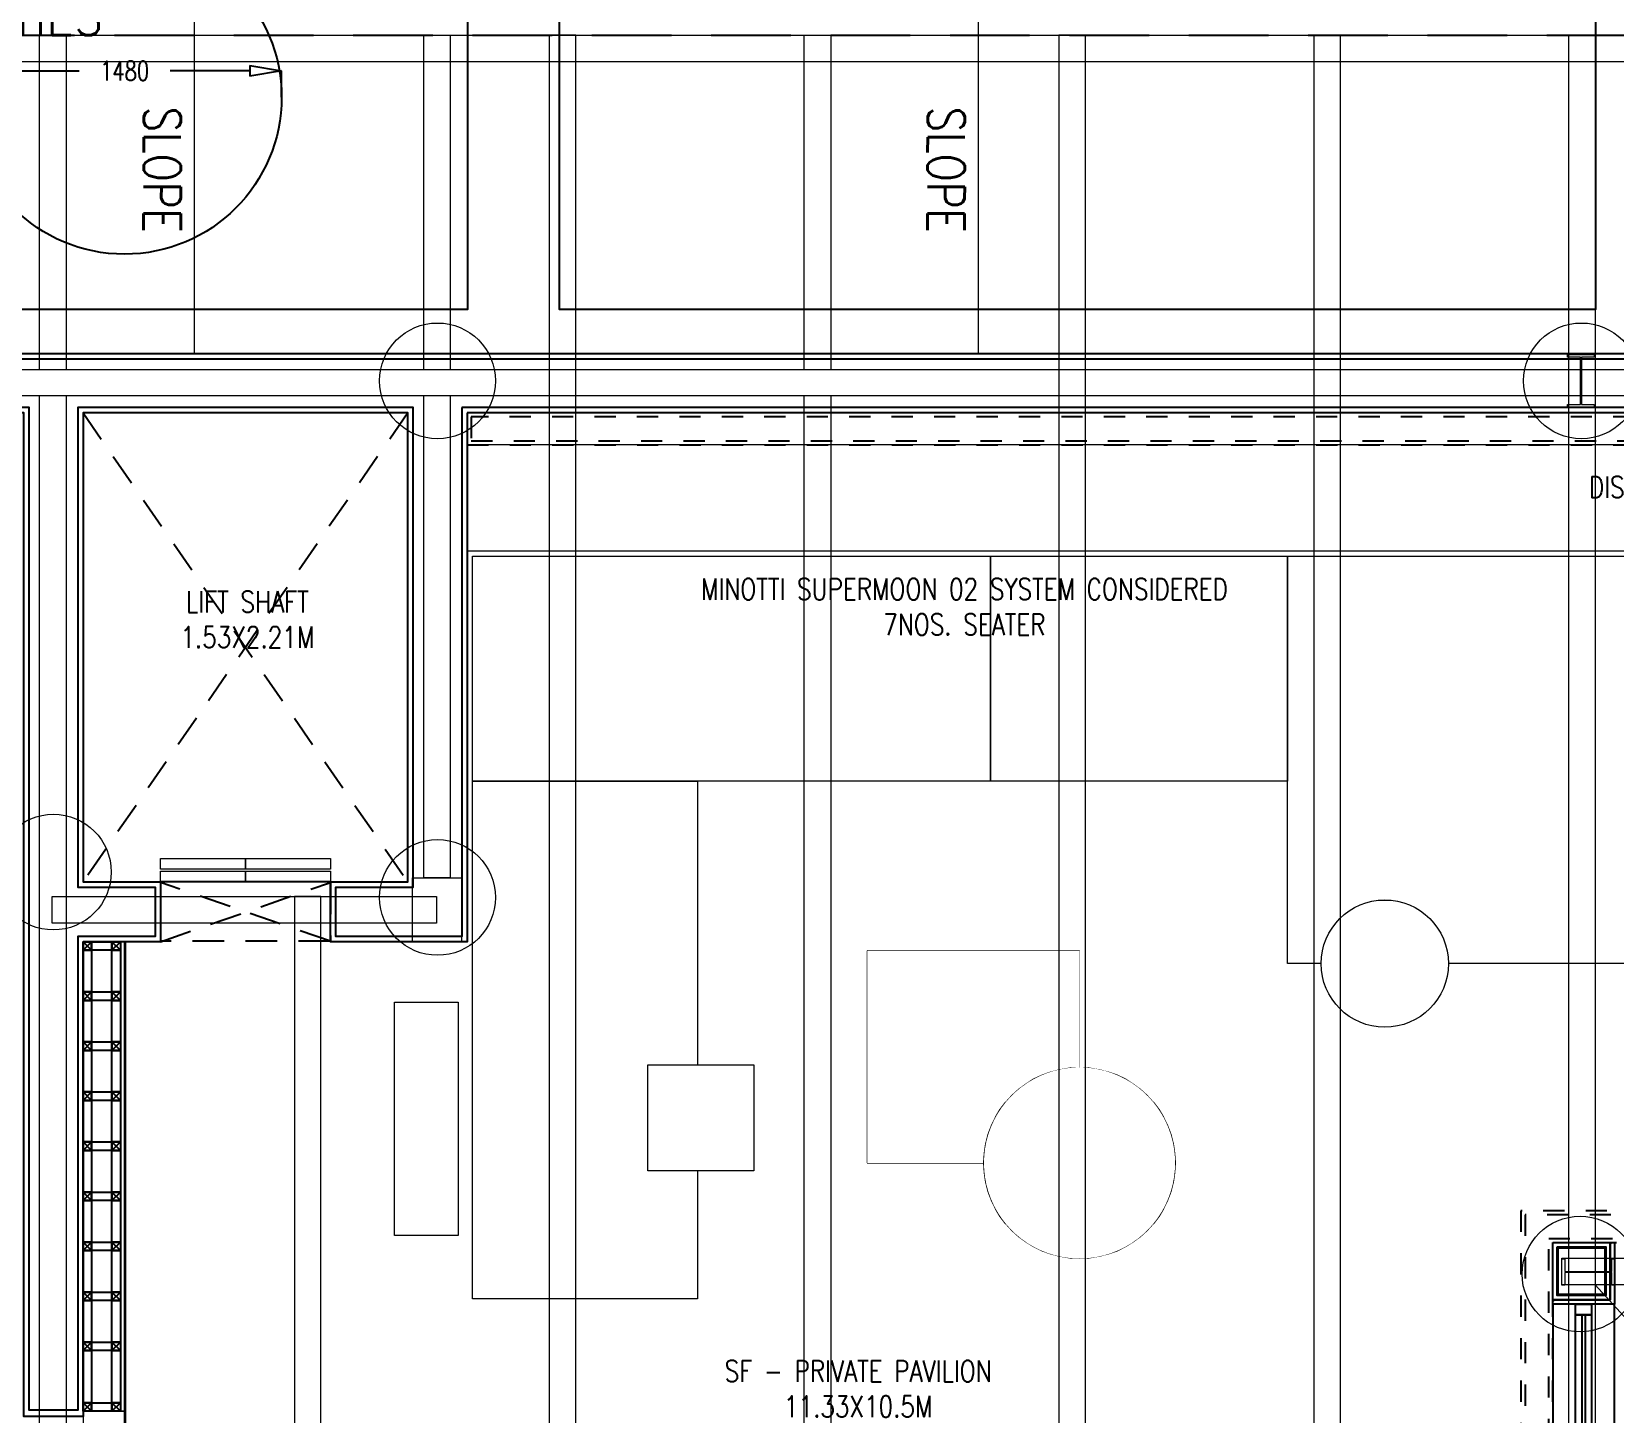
# Model space of a CAD drawing. Header units: metres. Extents: x 42 to 199, y -121 to 268.
# Drawn here: x 96.9 to 104.36, y 136.87 to 143.38 of the extents above; entities that cross this region are included whole.
import ezdxf

# ---------------------------------------------------------------- set-up
doc = ezdxf.new("R2010")
doc.units = ezdxf.units.M
doc.header["$LTSCALE"] = 0.3
for name, pattern in [('CENTER', [2, 1.25, -0.25, 0.25, -0.25]), ('CONTINOUS', [0]), ('HIDDEN', [0.375, 0.25, -0.125])]:
    doc.linetypes.add(name, pattern=pattern)
doc.layers.get('0').update_dxf_attribs({"color": 8})
for name, color, linetype in [('A-Cols', 8, 'Continuous'), ('A-DWV', 8, 'Continuous'), ('A-ELEVATION 3', 8, 'Continuous'), ('A-ELEVATION 5', 8, 'Continuous'), ('A-Glass', 8, 'Continuous'), ('A-Hidden-Above', 8, 'HIDDEN'), ('A-Pelmet', 8, 'CENTER'), ('A-TEXT ARCHITECURAL', 8, 'Continuous'), ('A-Wall-Full', 8, 'Continuous'), ('A-Wall-Plst', 8, 'Continuous')]:
    doc.layers.add(name, color=color, linetype=linetype)
for name, color, linetype, lineweight in [('A-Furniture', 8, 'Continuous', 0), ('AGI- TEXT', 7, 'Continuous', 0), ('AGI-EX RAIN WATER', 4, 'Continuous', 0), ('AURA_BEAM', 4, 'Continuous', 25), ('DA HOUSE ARCH LAYOUT', 8, 'Continuous', 9)]:
    doc.layers.add(name, color=color, linetype=linetype, lineweight=lineweight)
doc.styles.add('ROMANS', font='romans.shx', dxfattribs={"width": 0.8, "height": 0.5})
doc.styles.add('RomanS-Narrow', font='romans.shx', dxfattribs={"width": 0.75})
doc.styles.get("Standard").update_dxf_attribs({"font": 'arial.ttf'})
doc.dimstyles.new('D.100', dxfattribs={"dimtxt": 0.09, "dimasz": 0.15, "dimexe": 0, "dimexo": 0, "dimgap": 0.1, "dimtad": 0, "dimdec": 0, "dimlfac": 1000, "dimzin": 0, "dimdsep": 46, "dimtxsty": 'RomanS-Narrow', "dimblk": 'CLOSEDBLANK', "dimcen": 0.15, "dimdle": 0.15, "dimclrt": 3, "dimadec": 0, "dimazin": 0, "dimtfac": 1, "dimtdec": 0, "dimtofl": 0, "dimtmove": 1, "dimatfit": 3, "dimldrblk": 'CLOSEDBLANK', "dimfxl": 0, "dimtolj": 1, "dimtzin": 0, "dimarcsym": 0})
doc.dimstyles.get("Standard").update_dxf_attribs({"dimtxt": 0.3, "dimasz": 0.25, "dimexe": 0.18, "dimexo": 0.0625, "dimgap": 0.09, "dimtad": 0, "dimtih": 1, "dimtoh": 1, "dimzin": 0, "dimdsep": 46, "dimtxsty": 'Standard', "dimblk": 'ARCHTICK', "dimcen": 0.09, "dimclrd": 256, "dimclre": 256, "dimclrt": 256, "dimadec": 0, "dimazin": 0, "dimtfac": 1, "dimtofl": 0, "dimtmove": 0, "dimatfit": 3, "dimfxl": 1, "dimtolj": 1, "dimtzin": 0, "dimlwd": -1, "dimlwe": -1, "dimarcsym": 0})

# ---------------------------------------------------------------- blocks, each defined once
blk = doc.blocks.new('*U126')
at = {"color": 8}
for points in [[(5.8975, -0.025), (5.9475, -0.025), (5.9475, 0.05), (5.8975, 0.05)], [(5.9475, 0.05), (5.9475, -0.025), (10.3562, -0.025), (10.3562, 0.05)], [(10.4062, -0.025), (10.3562, -0.025), (10.3562, 0.05), (10.4062, 0.05)]]:
    blk.add_lwpolyline(points, close=True, dxfattribs=at)
at = {"layer": 'A-Glass', "color": 8}
blk.add_lwpolyline([(5.9475, 0.0195), (5.9475, 0.0055), (10.3562, 0.0055), (10.3562, 0.0195)], close=True, dxfattribs=at)
blk = doc.blocks.new('zw$CABC')
at = {"layer": 'A-ELEVATION 3'}
for p, q in [((0, 0), (-0.04, 0.04)), ((0, 0.04), (-0.04, 0))]:
    blk.add_line(p, q, dxfattribs=at)
blk.add_lwpolyline([(-0.04, 0.04), (0, 0.04), (0, 0), (-0.04, 0)], close=True, dxfattribs=at)
blk = doc.blocks.new('zw$1AA4')
at = {"color": 8, "ltscale": 0.25}
blk.add_line((-2.14, 2.348), (2.14, -2.348), dxfattribs=at)
for points in [[(-15.3075, 8.2382), (3.8425, 8.2382), (3.8425, -5.7819), (-15.3075, -5.7819)], [(-15.1825, 8.1132), (3.7175, 8.1132), (3.7175, -5.6569), (-15.1825, -5.6569)], [(-7.7125, 4.2655), (-7.4825, 4.2655), (-7.4825, 3.9655), (-7.7125, 3.9655)], [(-7.6, 4.178), (-7.6, 4.053), (-9.41, 4.053), (-9.41, 4.178)]]:
    blk.add_lwpolyline(points, close=True, dxfattribs=at)
for points, elevation in [([(-9.47, 6.662), (-9.47, 8.2382), (-9.345, 8.2382), (-9.345, 6.662)], 0.05), ([(-5.8675, 6.662), (-5.8675, 8.2382), (-5.7425, 8.2382), (-5.7425, 6.662)], 0.025), ([(-9.47, -4.0768), (-9.47, 6.537)], 0.05), ([(-9.345, 6.537), (-9.345, -4.0768)], 0.05), ([(-5.8675, -4.0768), (-5.8675, 6.537)], 0.025), ([(-5.7425, 6.537), (-5.7425, -4.0768)], 0.025)]:
    blk.add_lwpolyline(points, dxfattribs=dict(at, elevation=elevation))
for points in [[(-7.66, 6.662), (-7.66, 8.2382), (-7.535, 8.2382), (-7.535, 6.662)], [(-2.265, 6.7332), (-2.265, 8.2382), (-2.14, 8.2382), (-2.14, 6.662)], [(-2.265, -4.0768), (-2.265, 6.7332)], [(-2.14, 6.7332), (-2.14, -4.0768)], [(-15.3075, 6.662), (2.14, 6.662)], [(2.14, 6.537), (-15.3075, 6.537)], [(-7.535, 6.537), (-7.535, 4.2655), (-7.66, 4.2655), (-7.66, 6.537)], [(2.14, 2.348), (-2.2975, 2.348), (-2.2975, 2.473), (2.14, 2.473)]]:
    blk.add_lwpolyline(points, dxfattribs=at)
for points, elevation in [([(-7.0683, -5.7819), (-6.9433, -5.7819), (-6.9433, 8.2382), (-7.0683, 8.2382)], 0.05), ([(-4.6667, -5.7819), (-4.5417, -5.7819), (-4.5417, 8.2382), (-4.6667, 8.2382)], 0.0167), ([(-3.4659, -5.7819), (-3.3409, -5.7819), (-3.3409, 8.2382), (-3.4659, 8.2382)], 0.0083), ([(-8.2691, -5.7819), (-8.1441, -5.7819), (-8.1441, 4.178), (-8.2691, 4.178)], 0.05)]:
    blk.add_lwpolyline(points, close=True, dxfattribs=dict(at, elevation=elevation))
at = {"color": 8}
for points in [[(-2.21, 6.7192), (-2.27, 6.7192), (-2.27, 6.7332), (-2.145, 6.7332), (-2.145, 6.7192), (-2.205, 6.7192), (-2.205, 6.4972), (-2.145, 6.4972), (-2.145, 6.4832), (-2.27, 6.4832), (-2.27, 6.4972), (-2.21, 6.4972)], [(-2.2835, 2.4062), (-2.2835, 2.3462), (-2.2975, 2.3462), (-2.2975, 2.4712), (-2.2835, 2.4712), (-2.2835, 2.4112), (-2.0615, 2.4112), (-2.0615, 2.4712), (-2.0475, 2.4712), (-2.0475, 2.3462), (-2.0615, 2.3462), (-2.0615, 2.4062)]]:
    blk.add_lwpolyline(points, close=True, dxfattribs=at)
at = {"color": 8, "ltscale": 0.25}
for centre in [(-7.595, 6.6082), (-2.205, 6.6082), (-9.405, 4.2932, 0.05), (-7.595, 4.1737), (-2.2117, 2.3987)]:
    blk.add_circle(centre, 0.2727, dxfattribs=at)
blk = doc.blocks.new('DA HOUSE ARCH LAYOUT')
at = {"color": 8}
blk.add_wipeout([(-11.75, 187.3699), (-11.75, 207.63), (32.7248, 207.6299), (32.7243, 197.17), (20.94, 197.17), (20.94, 187.37)], dxfattribs=at).dxf.layer = 'A-ELEVATION 5'
at = {"layer": 'A-Cols', "color": 8, "ltscale": 0.25}
for points in [[(6.945, 198.28), (7.175, 198.28), (7.175, 198.05), (6.945, 198.05)], [(6.95, 198.275), (7.17, 198.275), (7.17, 198.055), (6.95, 198.055)]]:
    blk.add_lwpolyline(points, close=True, dxfattribs=at)
at = {"layer": 'A-ELEVATION 3', "color": 8, "ltscale": 0.25}
blk.add_line((1.165, 200), (0.365, 200), dxfattribs=at)
for points in [[(-4.071, 205.3165), (1.8115, 205.3165), (1.8115, 202.6982), (-4.071, 202.6982)], [(2.2441, 205.3165), (7.1266, 205.3165), (7.1266, 202.6982), (2.2441, 202.6982)]]:
    blk.add_lwpolyline(points, close=True, dxfattribs=at)
at = {"layer": 'A-ELEVATION 3', "color": 8, "transparency": 33554559}
for points in [[(0.04, 199.7172), (0.136, 199.7172), (0.136, 199.6772), (0.04, 199.6772)], [(0, 199.6772), (0.04, 199.6772), (0.04, 199.4814), (0, 199.4814)], [(0.136, 199.6772), (0.176, 199.6772), (0.176, 199.4814), (0.136, 199.4814)], [(0, 199.4414), (0.04, 199.4414), (0.04, 199.2456), (0, 199.2456)], [(0.04, 199.4814), (0.136, 199.4814), (0.136, 199.4414), (0.04, 199.4414)], [(0.136, 199.4414), (0.176, 199.4414), (0.176, 199.2456), (0.136, 199.2456)], [(-0.0001, 199.2056), (0.0399, 199.2056), (0.0399, 199.0098), (-0.0001, 199.0098)], [(0.04, 199.2456), (0.136, 199.2456), (0.136, 199.2056), (0.04, 199.2056)], [(0.1359, 199.2056), (0.1759, 199.2056), (0.1759, 199.0098), (0.1359, 199.0098)], [(-0.0001, 198.9698), (0.0399, 198.9698), (0.0399, 198.774), (-0.0001, 198.774)], [(0.04, 199.0098), (0.136, 199.0098), (0.136, 198.9698), (0.04, 198.9698)], [(0.1359, 198.9698), (0.1759, 198.9698), (0.1759, 198.774), (0.1359, 198.774)], [(0.04, 198.774), (0.136, 198.774), (0.136, 198.734), (0.04, 198.734)], [(-0.0002, 198.734), (0.0398, 198.734), (0.0398, 198.5382), (-0.0002, 198.5382)], [(0.1358, 198.734), (0.1758, 198.734), (0.1758, 198.5382), (0.1358, 198.5382)], [(0.04, 198.5382), (0.136, 198.5382), (0.136, 198.4982), (0.04, 198.4982)], [(-0.0002, 198.4982), (0.0398, 198.4982), (0.0398, 198.3024), (-0.0002, 198.3024)], [(0.1358, 198.4982), (0.1758, 198.4982), (0.1758, 198.3024), (0.1358, 198.3024)], [(0.04, 198.3024), (0.136, 198.3024), (0.136, 198.2624), (0.04, 198.2624)], [(0, 198.2624), (0.04, 198.2624), (0.04, 198.0666), (0, 198.0666)], [(0.136, 198.2624), (0.176, 198.2624), (0.176, 198.0666), (0.136, 198.0666)], [(-0.0003, 198.0266), (0.0397, 198.0266), (0.0397, 197.8308), (-0.0003, 197.8308)], [(0.04, 198.0666), (0.136, 198.0666), (0.136, 198.0266), (0.04, 198.0266)], [(0.1357, 198.0266), (0.1757, 198.0266), (0.1757, 197.8308), (0.1357, 197.8308)], [(-0.0003, 197.7908), (0.0397, 197.7908), (0.0397, 197.545), (-0.0003, 197.545)], [(0.04, 197.8308), (0.136, 197.8308), (0.136, 197.7908), (0.04, 197.7908)], [(0.1357, 197.7908), (0.1757, 197.7908), (0.1757, 197.545), (0.1357, 197.545)], [(0.04, 197.545), (0.136, 197.545), (0.136, 197.505), (0.04, 197.505)]]:
    blk.add_lwpolyline(points, close=True, dxfattribs=at)
at = {"layer": 'A-ELEVATION 3', "color": 8}
blk.add_lwpolyline([(7.215, 198.01), (6.925, 198.01), (6.925, 198.026), (6.929, 198.026), (6.929, 198.03), (7.195, 198.03), (7.195, 198.296), (7.199, 198.296), (7.199, 198.3), (7.215, 198.3)], close=True, dxfattribs=at)
at = {"layer": 'A-Furniture', "color": 8}
for points in [[(11.18, 202.0602), (1.81, 202.06), (1.81, 201.56), (11.18, 201.5602)], [(5.675, 201.535), (7.595, 201.535), (7.595, 199.615), (5.675, 199.615)], [(0.365, 200.11), (0.765, 200.11), (0.765, 200.06), (0.365, 200.06)], [(0.765, 200.11), (1.165, 200.11), (1.165, 200.06), (0.765, 200.06)], [(0.365, 200.05), (0.765, 200.05), (0.765, 200), (0.365, 200)], [(0.765, 200.05), (1.165, 200.05), (1.165, 200), (0.765, 200)], [(0.195, 199.7172), (0.176, 199.7172), (0.176, 197.505), (0.195, 197.505)], [(0.195, 199.7172), (0.199, 199.7172), (0.199, 197.4019), (0.195, 197.4059)], [(3.695, 198.675), (4.695, 198.675), (4.695, 199.675), (3.695, 199.675)], [(1.7664, 199.4333), (1.7664, 198.3333), (1.4664, 198.3333), (1.4664, 199.4333)], [(0, 197.43), (0.195, 197.43), (0.195, 197.505), (0, 197.505)]]:
    blk.add_lwpolyline(points, close=True, dxfattribs=at)
at = {"layer": 'A-Hidden-Above', "color": 8, "ltscale": 2}
for p, q in [((0, 202.21), (1.53, 200)), ((1.53, 202.21), (0, 200)), ((1.165, 199.72), (0.365, 199.72))]:
    blk.add_line(p, q, dxfattribs=at)
at = {"layer": 'A-Hidden-Above', "color": 8, "ltscale": 5}
blk.add_lwpolyline([(-6.04, 203.99), (13.11, 203.99), (13.11, 189.9699), (-6.04, 189.9699)], close=True, dxfattribs=at)
at = {"layer": 'A-Hidden-Above', "color": 8, "ltscale": 2}
blk.add_lwpolyline([(1.165, 199.9972), (1.165, 199.72), (0.365, 199.9972), (0.365, 199.7172), (1.165, 199.9972)], dxfattribs=at)
at = {"layer": 'A-Pelmet', "color": 8, "ltscale": 0.25}
blk.add_lwpolyline([(11.3286, 202.21), (1.81, 202.21), (1.81, 202.06), (11.18, 202.06), (11.1801, 198.45), (6.775, 198.45), (6.775, 191.9), (0.016, 191.9), (0.016, 191.75), (6.925, 191.75), (6.925, 198.3), (11.3286, 198.2998), (11.3286, 202.21)], dxfattribs=at)
blk.add_lwpolyline([(11.3096, 202.191), (1.829, 202.191), (1.829, 202.079), (11.199, 202.079), (11.1991, 198.431), (6.794, 198.431), (6.794, 191.881), (0.035, 191.881), (0.035, 191.769), (6.906, 191.769), (6.906, 198.319), (11.3096, 198.3188)], close=True, dxfattribs=at)
at = {"layer": 'A-Wall-Plst', "color": 8}
blk.add_lwpolyline([(1.81, 202.21), (1.81, 199.7172), (1.165, 199.7172), (1.165, 200), (1.53, 200), (1.53, 202.21), (0, 202.21), (0, 200), (0.365, 200), (0.365, 199.7172), (0, 199.7172), (0, 197.48), (-0.28, 197.48), (-0.28, 202.21), (-4.26, 202.21), (-4.26, 200.825), (-4.54, 200.825), (-4.54, 202.49), (7.62, 202.49), (7.62, 202.21), (1.81, 202.21), (1.81, 202.21)], dxfattribs=at)
for points in [[(6.925, 198.3), (7.195, 198.3), (7.195, 198.03), (6.925, 198.03)], [(7.215, 198.01), (6.925, 198.01), (6.925, 193.4956), (7.215, 193.4956)]]:
    blk.add_lwpolyline(points, close=True, dxfattribs=at)
at = {"layer": 'A-DWV', "color": 8, "xscale": -1, "rotation": 90}
blk.add_blockref('*U126', (7.0825, 203.9075), dxfattribs=at)
at = {"layer": 'A-ELEVATION 3', "color": 8}
for p in [(0.04, 199.6772), (0.176, 199.6772), (0.04, 199.4414), (0.176, 199.4414), (0.04, 199.2056), (0.176, 199.2056), (0.04, 198.9698), (0.176, 198.9698), (0.04, 198.734), (0.176, 198.734), (0.04, 198.4982), (0.176, 198.4982), (0.04, 198.2624), (0.176, 198.2624), (0.04, 198.0266), (0.176, 198.0266), (0.04, 197.7908), (0.176, 197.7908), (0.04, 197.505), (0.176, 197.505)]:
    blk.add_blockref('zw$CABC', p, dxfattribs=at)
at = {"layer": 'A-ELEVATION 3', "color": 8, "ltscale": 0.25, "insert": (-3.0689, 204.5233), "char_height": 0.2, "width": 3.828596, "attachment_point": 1, "style": 'ROMANS'}
blk.add_mtext('\\pxqc,t10;AREA FOR OHT, RO AND OTHER PLUMBING NECESSITIES', dxfattribs=at)
at = {"layer": 'A-TEXT ARCHITECURAL', "color": 8, "char_height": 0.1, "width": 2.017239, "attachment_point": 1, "style": 'ROMANS'}
for s, insert in [('\\pxqc;DISPLAY UNIT', (6.4412, 201.9098)), ('\\pxqc;LIFT SHAFT\\P1.53X2.21M', (-0.2349, 201.3694)), ('\\pxqc;SF - PRIVATE PAVILION\\P11.33X10.5M', (2.6434, 197.7441, -28.1122))]:
    blk.add_mtext(s, dxfattribs=dict(at, insert=insert))
at = {"color": 8}
for points in [[(1.835, 198.035), (1.835, 200.475), (2.895, 200.475), (2.895, 198.035)], [(6.4334, 199.6145), (6.4317, 199.647), (6.4264, 199.679), (6.4177, 199.7103), (6.4057, 199.7405), (6.3905, 199.7692), (6.3722, 199.7961), (6.3512, 199.8208), (6.3276, 199.8432), (6.3018, 199.8628), (6.2739, 199.8796), (6.2445, 199.8932), (6.2137, 199.9036), (6.1819, 199.9106), (6.1497, 199.9141), (6.1172, 199.9141), (6.0849, 199.9106), (6.0532, 199.9036), (6.0224, 199.8932), (5.9929, 199.8796), (5.9651, 199.8628), (5.9392, 199.8432), (5.9156, 199.8208), (5.8946, 199.7961), (5.8764, 199.7692), (5.8611, 199.7405), (5.8491, 199.7103), (5.8404, 199.679), (5.8352, 199.647), (5.8334, 199.6145), (5.8334, 199.6145), (5.8352, 199.5821), (5.8404, 199.55), (5.8491, 199.5187), (5.8611, 199.4886), (5.8764, 199.4599), (5.8946, 199.433), (5.9156, 199.4082), (5.9392, 199.3859), (5.9651, 199.3662), (5.9929, 199.3495), (6.0224, 199.3358), (6.0532, 199.3255), (6.0849, 199.3185), (6.1172, 199.315), (6.1497, 199.315), (6.1819, 199.3185), (6.2137, 199.3255), (6.2445, 199.3358), (6.2739, 199.3495), (6.3018, 199.3662), (6.3276, 199.3859), (6.3512, 199.4082), (6.3722, 199.433), (6.3905, 199.4599), (6.4057, 199.4886), (6.4177, 199.5187), (6.4264, 199.55), (6.4317, 199.5821)], [(3.695, 198.675), (4.695, 198.675), (4.695, 199.675), (3.695, 199.675)]]:
    blk.add_wipeout(points, dxfattribs=at).dxf.layer = 'A-Furniture'
at = {"layer": 'A-Furniture', "color": 8}
blk.add_lwpolyline([(1.835, 198.035), (1.835, 200.475), (2.895, 200.475), (2.895, 198.035)], close=True, dxfattribs=at)
for centre, radius in [((6.1334, 199.6145), 0.3), ((4.695, 198.675), 0.4503)]:
    blk.add_circle(centre, radius, dxfattribs=at)
at = {"color": 8}
for points in [[(1.835, 201.535), (4.275, 201.535), (4.275, 200.475), (1.835, 200.475)], [(2.6603, 199.1382), (3.1603, 199.1382), (3.1603, 198.6382), (2.6603, 198.6382)], [(5.1453, 198.675), (5.144, 198.7095), (5.1401, 198.7438), (5.1335, 198.7776), (5.1243, 198.8109), (5.1127, 198.8434), (5.0986, 198.8748), (5.0821, 198.9051), (5.0633, 198.9341), (5.0424, 198.9615), (5.0195, 198.9873), (4.9946, 199.0112), (4.968, 199.0332), (4.9398, 199.053), (4.9101, 199.0706), (4.8792, 199.0859), (4.8472, 199.0988), (4.8143, 199.1093), (4.7807, 199.1171), (4.7466, 199.1224), (4.7122, 199.125), (4.6777, 199.125), (4.6434, 199.1224), (4.6093, 199.1171), (4.5757, 199.1093), (4.5428, 199.0988), (4.5108, 199.0859), (4.4799, 199.0706), (4.4502, 199.053), (4.422, 199.0332), (4.3954, 199.0112), (4.3705, 198.9873), (4.3476, 198.9615), (4.3267, 198.9341), (4.3079, 198.9051), (4.2914, 198.8748), (4.2773, 198.8434), (4.2657, 198.8109), (4.2565, 198.7776), (4.2499, 198.7438), (4.246, 198.7095), (4.2447, 198.675), (4.2447, 198.675), (4.246, 198.6405), (4.2499, 198.6063), (4.2565, 198.5724), (4.2657, 198.5391), (4.2773, 198.5067), (4.2914, 198.4752), (4.3079, 198.4449), (4.3267, 198.4159), (4.3476, 198.3885), (4.3705, 198.3627), (4.3954, 198.3388), (4.422, 198.3169), (4.4502, 198.297), (4.4799, 198.2794), (4.5108, 198.2641), (4.5428, 198.2512), (4.5757, 198.2408), (4.6093, 198.2329), (4.6434, 198.2277), (4.6777, 198.225), (4.7122, 198.225), (4.7466, 198.2277), (4.7807, 198.2329), (4.8143, 198.2408), (4.8472, 198.2512), (4.8792, 198.2641), (4.9101, 198.2794), (4.9398, 198.297), (4.968, 198.3169), (4.9946, 198.3388), (5.0195, 198.3627), (5.0424, 198.3885), (5.0633, 198.4159), (5.0821, 198.4449), (5.0986, 198.4752), (5.1127, 198.5067), (5.1243, 198.5391), (5.1335, 198.5724), (5.1401, 198.6063), (5.144, 198.6405)]]:
    blk.add_wipeout(points, dxfattribs=at).dxf.layer = 'A-Furniture'
at = {"layer": 'A-Furniture', "color": 8}
for points in [[(1.835, 201.535), (4.275, 201.535), (4.275, 200.475), (1.835, 200.475)], [(4.275, 201.535), (5.675, 201.535), (5.675, 200.475), (4.275, 200.475)], [(2.6603, 199.1382), (3.1603, 199.1382), (3.1603, 198.6382), (2.6603, 198.6382)]]:
    blk.add_lwpolyline(points, close=True, dxfattribs=at)
at = {"layer": 'A-Wall-Full', "color": 8, "transparency": 33554687}
blk.add_lwpolyline([(1.785, 202.235), (1.785, 199.7422), (1.19, 199.7422), (1.19, 199.975), (1.555, 199.975), (1.555, 202.235), (-0.025, 202.235), (-0.025, 199.975), (0.34, 199.975), (0.34, 199.7422), (-0.025, 199.7422), (-0.025, 197.51), (-0.255, 197.51), (-0.255, 202.235), (-4.285, 202.235), (-4.285, 200.85), (-4.515, 200.85), (-4.515, 202.465), (7.595, 202.465), (7.595, 202.235)], close=True, dxfattribs=at)
at = {"color": 8, "ltscale": 0.25, "transparency": 33554687}
blk.add_blockref('zw$1AA4', (9.2649, 195.7528), dxfattribs=at)
at = {"layer": 'A-TEXT ARCHITECURAL', "color": 8, "insert": (2.5718, 201.4295), "char_height": 0.1, "width": 3.161092, "attachment_point": 1, "style": 'ROMANS'}
blk.add_mtext('\\pxqc;MINOTTI SUPERMOON 02 SYSTEM CONSIDERED \\P7NOS. SEATER', dxfattribs=at)
blk = doc.blocks.new('_ClosedBlank')
at = {"color": 0, "linetype": 'ByBlock', "lineweight": -2}
for p, q in [((-1, 0.167), (0, 0)), ((-1, 0.167), (-1, -0.167)), ((0, 0), (-1, -0.167))]:
    blk.add_line(p, q, dxfattribs=at)
blk = doc.blocks.new('*D214')
at = {"layer": 'AGI-EX RAIN WATER', "color": 0, "lineweight": -2, "ltscale": 0.25, "transparency": 16777216}
for p, q in [((96.6015, 143.0702), (96.6015, 143.1943)), ((96.7515, 143.1943), (97.1274, 143.1943)), ((97.9315, 143.1943), (97.5556, 143.1943)), ((98.0815, 143.0702), (98.0815, 143.1943))]:
    blk.add_line(p, q, dxfattribs=at)
at = {"layer": 'AGI-EX RAIN WATER', "color": 0, "lineweight": -2, "ltscale": 0.25, "transparency": 16777216, "xscale": 0.15, "yscale": 0.15, "zscale": 0.15, "rotation": 180}
blk.add_blockref('_ClosedBlank', (96.6015, 143.1943), dxfattribs=at)
at = {"layer": 'AGI-EX RAIN WATER', "color": 0, "lineweight": -2, "ltscale": 0.25, "transparency": 16777216, "xscale": 0.15, "yscale": 0.15, "zscale": 0.15}
blk.add_blockref('_ClosedBlank', (98.0815, 143.1943), dxfattribs=at)
at = {"layer": 'AGI-EX RAIN WATER', "color": 3, "ltscale": 0.25, "transparency": 16777216, "insert": (97.3415, 143.1943), "char_height": 0.09, "attachment_point": 5, "style": 'RomanS-Narrow'}
blk.add_mtext('\\A1;1480', dxfattribs=at)
blk = doc.blocks.new('_ArchTick')
at = {"color": 6, "linetype": 'ByBlock', "const_width": 0.045}
blk.add_lwpolyline([(-0.15, -0.15), (0.15, 0.15)], dxfattribs=at)

msp = doc.modelspace()

# ---------------------------------------------------------------- block references
at = {"layer": 'DA HOUSE ARCH LAYOUT'}
msp.add_blockref('DA HOUSE ARCH LAYOUT', (97.1462, -60.628), dxfattribs=at)

# ---------------------------------------------------------------- next in the draw order: linework, layer by layer
at = {"layer": 'AURA_BEAM', "color": 1, "linetype": 'CONTINOUS'}
msp.add_circle((97.3415, 143.0702), 0.74, dxfattribs=at)

# ---------------------------------------------------------------- next in the draw order: texts
at = {"layer": 'AGI- TEXT', "color": 0, "char_height": 0.175, "width": 117.843498, "attachment_point": 1, "rotation": 269.8427, "style": 'ROMANS'}
for insert in [(97.6075, 143.0253), (101.3011, 143.0253)]:
    msp.add_mtext('SLOPE', dxfattribs=dict(at, insert=insert))

# ---------------------------------------------------------------- next in the draw order: dimensions: what is measured, and where the dimension line sits
at = {"layer": 'AGI-EX RAIN WATER', "color": 7, "ltscale": 0.25}
dim = msp.add_linear_dim(base=(98.0815, 143.1943), p1=(96.6015, 143.0702), p2=(98.0815, 143.0702), dimstyle='D.100', dxfattribs=at)
dim.commit()
dim.dimension.update_dxf_attribs({"geometry": '*D214', "text_midpoint": (97.3415, 143.1943)})

# ---------------------------------------------------------------- next in the draw order: leaders
at = {"color": 1}
for points in [[(97.6701, 144.6271), (97.6701, 141.862)], [(101.3638, 144.6271), (101.3638, 141.862)]]:
    msp.add_leader(points, dimstyle='Standard', override={"dimscale": 20, "dimtxt": 150, "dimasz": 0.02, "dimexe": 3, "dimexo": 3, "dimgap": 2, "dimzin": 12, "dimcen": 0, "dimclrd": 1, "dimadec": 2, "dimazin": 3, "dimtfac": 1, "dimtofl": 1, "dimldrblk": 'ClosedBlank', "dimtvp": 50, "dimlwd": 13, "dimlwe": 13, "dimarcsym": 1}, dxfattribs=at)

doc.saveas('drawing.dxf')
